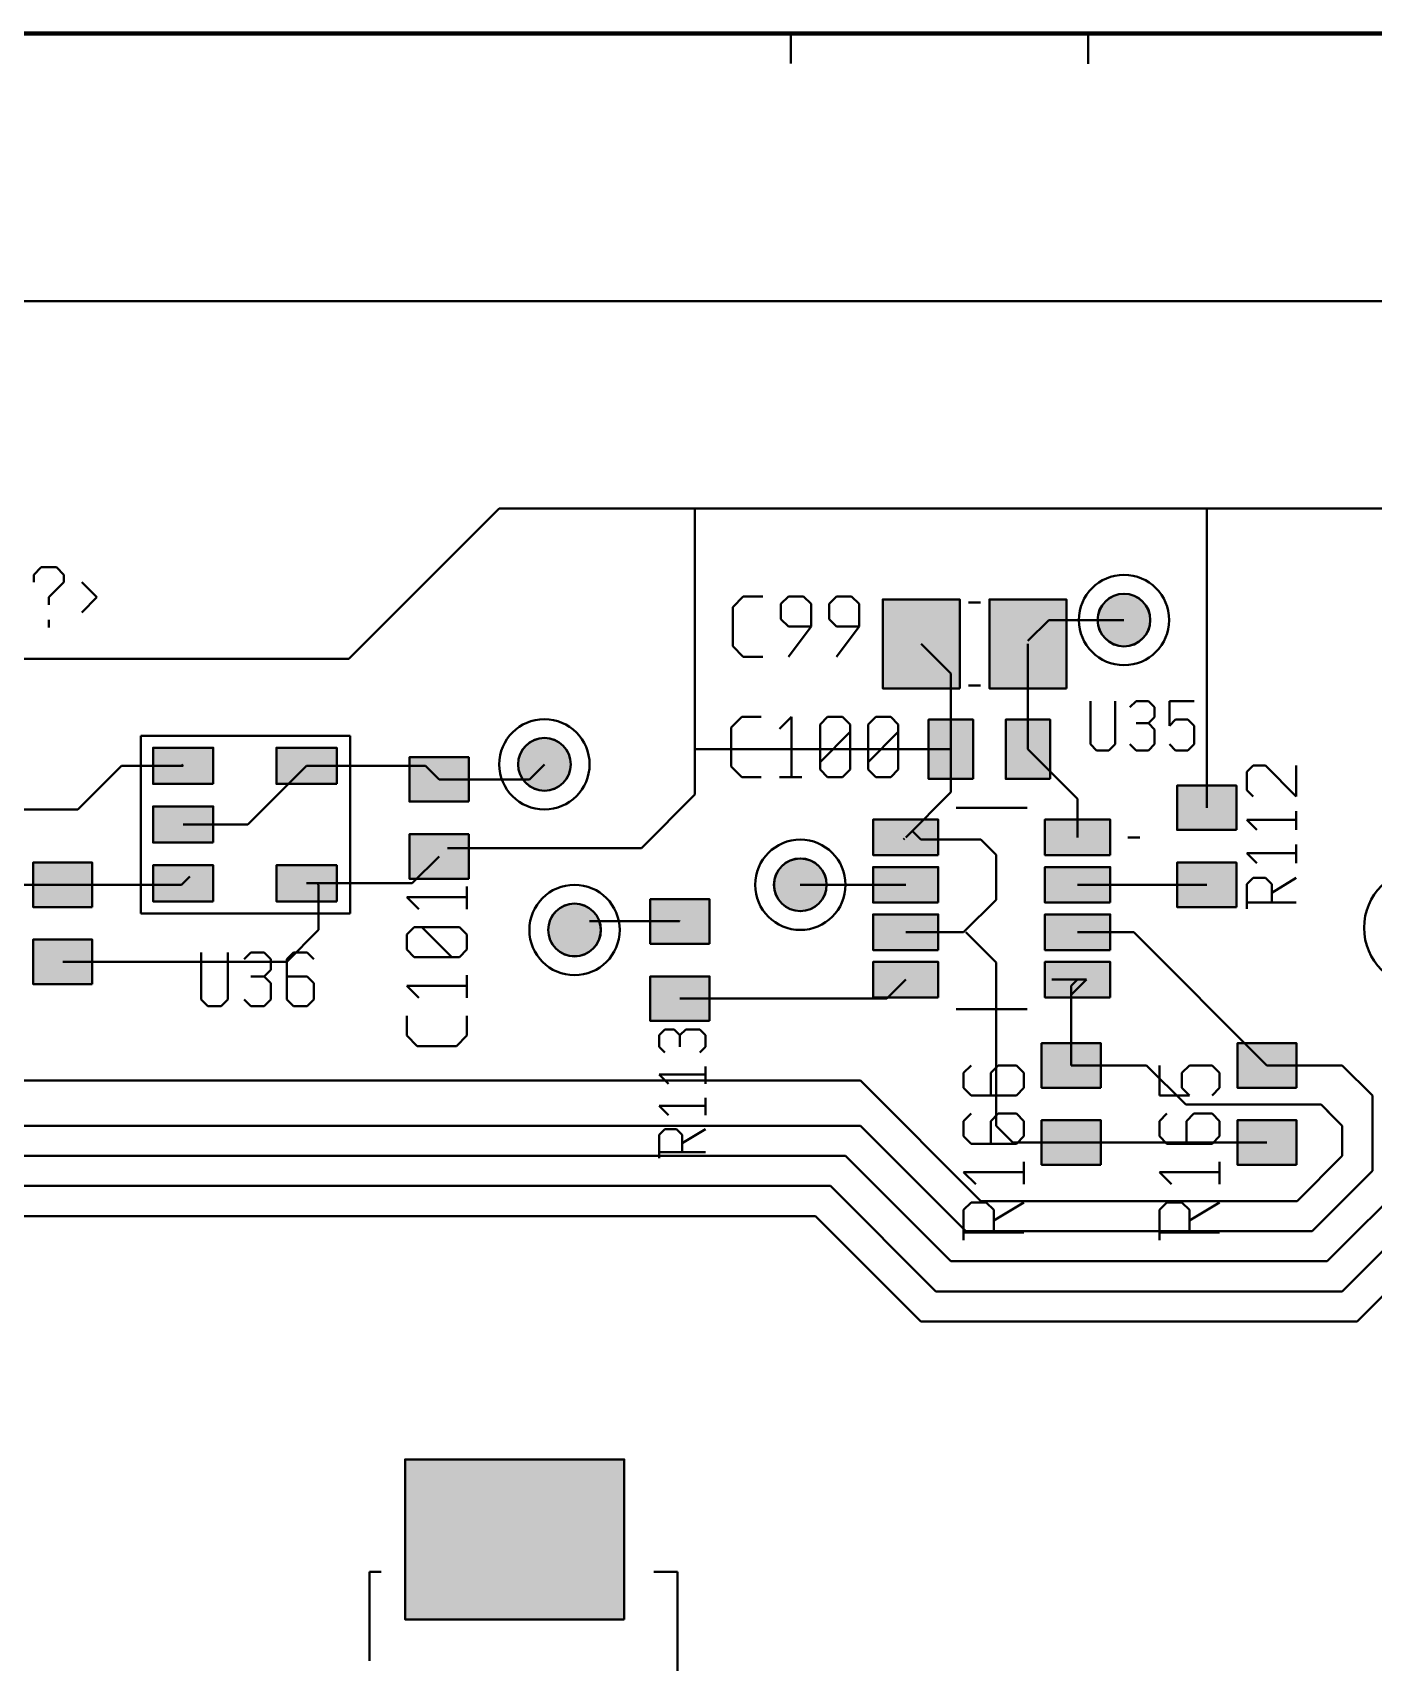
# Model space of a CAD drawing. Header units: millimetres. Extents: x 3 to 68, y 3.3 to 83.4.
# Drawn here: x 22.66 to 45.29, y 55.87 to 83.36 of the extents above; entities that cross this region are included whole.
import ezdxf

# ---------------------------------------------------------------- set-up
doc = ezdxf.new("R2010")
doc.units = ezdxf.units.MM
for name, color, linetype in [('bottom_copper', 7, 'Continuous'), ('bottom_silk', 7, 'Continuous'), ('drill_plated', 7, 'Continuous'), ('outline', 7, 'Continuous'), ('top_copper', 7, 'Continuous'), ('top_silk', 7, 'Continuous')]:
    doc.layers.add(name, color=color, linetype=linetype)

msp = doc.modelspace()

# ---------------------------------------------------------------- hatches: boundary and pattern name
at = {"layer": 'bottom_copper', "lineweight": 40}
for points in [[(41.515, 73.367), (41.49, 73.284), (41.449, 73.207), (41.393, 73.14), (41.326, 73.084), (41.249, 73.043), (41.166, 73.018), (41.079, 73.009), (40.992, 73.018), (40.909, 73.043), (40.832, 73.084), (40.765, 73.14), (40.709, 73.207), (40.668, 73.284), (40.643, 73.367), (40.635, 73.454), (40.643, 73.541), (40.668, 73.624), (40.709, 73.701), (40.765, 73.768), (40.832, 73.824), (40.909, 73.865), (40.992, 73.89), (41.079, 73.898), (41.166, 73.89), (41.249, 73.865), (41.326, 73.824), (41.393, 73.768), (41.449, 73.701), (41.49, 73.624), (41.515, 73.541), (41.523, 73.454), (41.515, 73.367)], [(31.736, 70.933), (31.711, 70.85), (31.67, 70.773), (31.614, 70.706), (31.547, 70.65), (31.47, 70.609), (31.387, 70.584), (31.3, 70.575), (31.213, 70.584), (31.13, 70.609), (31.053, 70.65), (30.986, 70.706), (30.93, 70.773), (30.889, 70.85), (30.864, 70.933), (30.855, 71.02), (30.864, 71.107), (30.889, 71.19), (30.93, 71.267), (30.986, 71.334), (31.053, 71.39), (31.13, 71.431), (31.213, 71.456), (31.3, 71.465), (31.387, 71.456), (31.47, 71.431), (31.547, 71.39), (31.614, 71.334), (31.67, 71.267), (31.711, 71.19), (31.736, 71.107), (31.744, 71.02), (31.736, 70.933)], [(36.054, 68.901), (36.029, 68.818), (35.988, 68.741), (35.932, 68.674), (35.865, 68.618), (35.788, 68.577), (35.705, 68.552), (35.618, 68.543), (35.531, 68.552), (35.448, 68.577), (35.371, 68.618), (35.304, 68.674), (35.248, 68.741), (35.207, 68.818), (35.182, 68.901), (35.173, 68.988), (35.182, 69.075), (35.207, 69.158), (35.248, 69.235), (35.304, 69.302), (35.371, 69.358), (35.448, 69.399), (35.531, 69.424), (35.618, 69.433), (35.705, 69.424), (35.788, 69.399), (35.865, 69.358), (35.932, 69.302), (35.988, 69.235), (36.029, 69.158), (36.054, 69.075), (36.062, 68.988), (36.054, 68.901)], [(32.244, 68.139), (32.219, 68.056), (32.178, 67.979), (32.122, 67.912), (32.055, 67.856), (31.978, 67.815), (31.895, 67.79), (31.808, 67.781), (31.721, 67.79), (31.638, 67.815), (31.561, 67.856), (31.494, 67.912), (31.438, 67.979), (31.397, 68.056), (31.372, 68.139), (31.363, 68.226), (31.372, 68.313), (31.397, 68.396), (31.438, 68.473), (31.494, 68.54), (31.561, 68.596), (31.638, 68.637), (31.721, 68.662), (31.808, 68.671), (31.895, 68.662), (31.978, 68.637), (32.055, 68.596), (32.122, 68.54), (32.178, 68.473), (32.219, 68.396), (32.244, 68.313), (32.252, 68.226), (32.244, 68.139)]]:
    msp.add_hatch(color=7, dxfattribs=at).paths.add_polyline_path(points, flags=0)
at = {"layer": 'drill_plated', "lineweight": 40}
for points in [[(41.515, 73.367), (41.49, 73.284), (41.449, 73.207), (41.393, 73.14), (41.326, 73.084), (41.249, 73.043), (41.166, 73.018), (41.079, 73.009), (40.992, 73.018), (40.909, 73.043), (40.832, 73.084), (40.765, 73.14), (40.709, 73.207), (40.668, 73.284), (40.643, 73.367), (40.635, 73.454), (40.643, 73.541), (40.668, 73.624), (40.709, 73.701), (40.765, 73.768), (40.832, 73.824), (40.909, 73.865), (40.992, 73.89), (41.079, 73.898), (41.166, 73.89), (41.249, 73.865), (41.326, 73.824), (41.393, 73.768), (41.449, 73.701), (41.49, 73.624), (41.515, 73.541), (41.523, 73.454), (41.515, 73.367)], [(31.736, 70.933), (31.711, 70.85), (31.67, 70.773), (31.614, 70.706), (31.547, 70.65), (31.47, 70.609), (31.387, 70.584), (31.3, 70.575), (31.213, 70.584), (31.13, 70.609), (31.053, 70.65), (30.986, 70.706), (30.93, 70.773), (30.889, 70.85), (30.864, 70.933), (30.855, 71.02), (30.864, 71.107), (30.889, 71.19), (30.93, 71.267), (30.986, 71.334), (31.053, 71.39), (31.13, 71.431), (31.213, 71.456), (31.3, 71.465), (31.387, 71.456), (31.47, 71.431), (31.547, 71.39), (31.614, 71.334), (31.67, 71.267), (31.711, 71.19), (31.736, 71.107), (31.744, 71.02), (31.736, 70.933)], [(36.054, 68.901), (36.029, 68.818), (35.988, 68.741), (35.932, 68.674), (35.865, 68.618), (35.788, 68.577), (35.705, 68.552), (35.618, 68.543), (35.531, 68.552), (35.448, 68.577), (35.371, 68.618), (35.304, 68.674), (35.248, 68.741), (35.207, 68.818), (35.182, 68.901), (35.173, 68.988), (35.182, 69.075), (35.207, 69.158), (35.248, 69.235), (35.304, 69.302), (35.371, 69.358), (35.448, 69.399), (35.531, 69.424), (35.618, 69.433), (35.705, 69.424), (35.788, 69.399), (35.865, 69.358), (35.932, 69.302), (35.988, 69.235), (36.029, 69.158), (36.054, 69.075), (36.062, 68.988), (36.054, 68.901)], [(32.244, 68.139), (32.219, 68.056), (32.178, 67.979), (32.122, 67.912), (32.055, 67.856), (31.978, 67.815), (31.895, 67.79), (31.808, 67.781), (31.721, 67.79), (31.638, 67.815), (31.561, 67.856), (31.494, 67.912), (31.438, 67.979), (31.397, 68.056), (31.372, 68.139), (31.363, 68.226), (31.372, 68.313), (31.397, 68.396), (31.438, 68.473), (31.494, 68.54), (31.561, 68.596), (31.638, 68.637), (31.721, 68.662), (31.808, 68.671), (31.895, 68.662), (31.978, 68.637), (32.055, 68.596), (32.122, 68.54), (32.178, 68.473), (32.219, 68.396), (32.244, 68.313), (32.252, 68.226), (32.244, 68.139)]]:
    msp.add_hatch(color=7, dxfattribs=at).paths.add_polyline_path(points, flags=0)
at = {"layer": 'top_copper', "lineweight": 40}
for points in [[(38.308, 72.302), (37.008, 72.302), (37.008, 73.802), (38.308, 73.802), (38.308, 72.302)], [(40.108, 72.302), (38.808, 72.302), (38.808, 73.802), (40.108, 73.802), (40.108, 72.302)], [(41.515, 73.367), (41.49, 73.284), (41.449, 73.207), (41.393, 73.14), (41.326, 73.084), (41.249, 73.043), (41.166, 73.018), (41.079, 73.009), (40.992, 73.018), (40.909, 73.043), (40.832, 73.084), (40.765, 73.14), (40.709, 73.207), (40.668, 73.284), (40.643, 73.367), (40.635, 73.454), (40.643, 73.541), (40.668, 73.624), (40.709, 73.701), (40.765, 73.768), (40.832, 73.824), (40.909, 73.865), (40.992, 73.89), (41.079, 73.898), (41.166, 73.89), (41.249, 73.865), (41.326, 73.824), (41.393, 73.768), (41.449, 73.701), (41.49, 73.624), (41.515, 73.541), (41.523, 73.454), (41.515, 73.367)], [(38.533, 70.774), (37.783, 70.774), (37.783, 71.774), (38.533, 71.774), (38.533, 70.774)], [(39.833, 70.774), (39.083, 70.774), (39.083, 71.774), (39.833, 71.774), (39.833, 70.774)], [(25.712, 70.69), (24.696, 70.69), (24.696, 71.299), (25.712, 71.299), (25.712, 70.69)], [(27.795, 70.69), (26.779, 70.69), (26.779, 71.299), (27.795, 71.299), (27.795, 70.69)], [(31.736, 70.933), (31.711, 70.85), (31.67, 70.773), (31.614, 70.706), (31.547, 70.65), (31.47, 70.609), (31.387, 70.584), (31.3, 70.575), (31.213, 70.584), (31.13, 70.609), (31.053, 70.65), (30.986, 70.706), (30.93, 70.773), (30.889, 70.85), (30.864, 70.933), (30.855, 71.02), (30.864, 71.107), (30.889, 71.19), (30.93, 71.267), (30.986, 71.334), (31.053, 71.39), (31.13, 71.431), (31.213, 71.456), (31.3, 71.465), (31.387, 71.456), (31.47, 71.431), (31.547, 71.39), (31.614, 71.334), (31.67, 71.267), (31.711, 71.19), (31.736, 71.107), (31.744, 71.02), (31.736, 70.933)], [(30.022, 70.391), (29.022, 70.391), (29.022, 71.141), (30.022, 71.141), (30.022, 70.391)], [(42.976, 69.913), (41.976, 69.913), (41.976, 70.663), (42.976, 70.663), (42.976, 69.913)], [(25.712, 69.699), (24.696, 69.699), (24.696, 70.309), (25.712, 70.309), (25.712, 69.699)], [(30.022, 69.091), (29.022, 69.091), (29.022, 69.841), (30.022, 69.841), (30.022, 69.091)], [(37.946, 69.488), (36.846, 69.488), (36.846, 70.088), (37.946, 70.088), (37.946, 69.488)], [(40.846, 69.488), (39.746, 69.488), (39.746, 70.088), (40.846, 70.088), (40.846, 69.488)], [(23.672, 68.613), (22.672, 68.613), (22.672, 69.363), (23.672, 69.363), (23.672, 68.613)], [(25.712, 68.709), (24.696, 68.709), (24.696, 69.318), (25.712, 69.318), (25.712, 68.709)], [(27.795, 68.709), (26.779, 68.709), (26.779, 69.318), (27.795, 69.318), (27.795, 68.709)], [(36.054, 68.901), (36.029, 68.818), (35.988, 68.741), (35.932, 68.674), (35.865, 68.618), (35.788, 68.577), (35.705, 68.552), (35.618, 68.543), (35.531, 68.552), (35.448, 68.577), (35.371, 68.618), (35.304, 68.674), (35.248, 68.741), (35.207, 68.818), (35.182, 68.901), (35.173, 68.988), (35.182, 69.075), (35.207, 69.158), (35.248, 69.235), (35.304, 69.302), (35.371, 69.358), (35.448, 69.399), (35.531, 69.424), (35.618, 69.433), (35.705, 69.424), (35.788, 69.399), (35.865, 69.358), (35.932, 69.302), (35.988, 69.235), (36.029, 69.158), (36.054, 69.075), (36.062, 68.988), (36.054, 68.901)], [(37.946, 68.688), (36.846, 68.688), (36.846, 69.288), (37.946, 69.288), (37.946, 68.688)], [(40.846, 68.688), (39.746, 68.688), (39.746, 69.288), (40.846, 69.288), (40.846, 68.688)], [(42.976, 68.613), (41.976, 68.613), (41.976, 69.363), (42.976, 69.363), (42.976, 68.613)], [(34.086, 67.993), (33.086, 67.993), (33.086, 68.743), (34.086, 68.743), (34.086, 67.993)], [(32.244, 68.139), (32.219, 68.056), (32.178, 67.979), (32.122, 67.912), (32.055, 67.856), (31.978, 67.815), (31.895, 67.79), (31.808, 67.781), (31.721, 67.79), (31.638, 67.815), (31.561, 67.856), (31.494, 67.912), (31.438, 67.979), (31.397, 68.056), (31.372, 68.139), (31.363, 68.226), (31.372, 68.313), (31.397, 68.396), (31.438, 68.473), (31.494, 68.54), (31.561, 68.596), (31.638, 68.637), (31.721, 68.662), (31.808, 68.671), (31.895, 68.662), (31.978, 68.637), (32.055, 68.596), (32.122, 68.54), (32.178, 68.473), (32.219, 68.396), (32.244, 68.313), (32.252, 68.226), (32.244, 68.139)], [(37.946, 67.888), (36.846, 67.888), (36.846, 68.488), (37.946, 68.488), (37.946, 67.888)], [(40.846, 67.888), (39.746, 67.888), (39.746, 68.488), (40.846, 68.488), (40.846, 67.888)], [(23.672, 67.313), (22.672, 67.313), (22.672, 68.063), (23.672, 68.063), (23.672, 67.313)], [(37.946, 67.088), (36.846, 67.088), (36.846, 67.688), (37.946, 67.688), (37.946, 67.088)], [(40.846, 67.088), (39.746, 67.088), (39.746, 67.688), (40.846, 67.688), (40.846, 67.088)], [(34.086, 66.693), (33.086, 66.693), (33.086, 67.443), (34.086, 67.443), (34.086, 66.693)], [(40.69, 65.565), (39.69, 65.565), (39.69, 66.315), (40.69, 66.315), (40.69, 65.565)], [(43.992, 65.565), (42.992, 65.565), (42.992, 66.315), (43.992, 66.315), (43.992, 65.565)], [(40.69, 64.265), (39.69, 64.265), (39.69, 65.015), (40.69, 65.015), (40.69, 64.265)], [(43.992, 64.265), (42.992, 64.265), (42.992, 65.015), (43.992, 65.015), (43.992, 64.265)], [(32.648, 56.596), (28.948, 56.596), (28.948, 59.296), (32.648, 59.296), (32.648, 56.596)]]:
    msp.add_hatch(color=7, dxfattribs=at).paths.add_polyline_path(points, flags=0)

# ---------------------------------------------------------------- linework, layer by layer
at = {"layer": 'bottom_copper', "color": 7, "lineweight": 40}
for points in [[(41.515, 73.367), (41.49, 73.284), (41.449, 73.207), (41.393, 73.14), (41.326, 73.084), (41.249, 73.043), (41.166, 73.018), (41.079, 73.009), (40.992, 73.018), (40.909, 73.043), (40.832, 73.084), (40.765, 73.14), (40.709, 73.207), (40.668, 73.284), (40.643, 73.367), (40.635, 73.454), (40.643, 73.541), (40.668, 73.624), (40.709, 73.701), (40.765, 73.768), (40.832, 73.824), (40.909, 73.865), (40.992, 73.89), (41.079, 73.898), (41.166, 73.89), (41.249, 73.865), (41.326, 73.824), (41.393, 73.768), (41.449, 73.701), (41.49, 73.624), (41.515, 73.541), (41.523, 73.454), (41.515, 73.367)], [(31.736, 70.933), (31.711, 70.85), (31.67, 70.773), (31.614, 70.706), (31.547, 70.65), (31.47, 70.609), (31.387, 70.584), (31.3, 70.575), (31.213, 70.584), (31.13, 70.609), (31.053, 70.65), (30.986, 70.706), (30.93, 70.773), (30.889, 70.85), (30.864, 70.933), (30.855, 71.02), (30.864, 71.107), (30.889, 71.19), (30.93, 71.267), (30.986, 71.334), (31.053, 71.39), (31.13, 71.431), (31.213, 71.456), (31.3, 71.465), (31.387, 71.456), (31.47, 71.431), (31.547, 71.39), (31.614, 71.334), (31.67, 71.267), (31.711, 71.19), (31.736, 71.107), (31.744, 71.02), (31.736, 70.933)], [(36.054, 68.901), (36.029, 68.818), (35.988, 68.741), (35.932, 68.674), (35.865, 68.618), (35.788, 68.577), (35.705, 68.552), (35.618, 68.543), (35.531, 68.552), (35.448, 68.577), (35.371, 68.618), (35.304, 68.674), (35.248, 68.741), (35.207, 68.818), (35.182, 68.901), (35.173, 68.988), (35.182, 69.075), (35.207, 69.158), (35.248, 69.235), (35.304, 69.302), (35.371, 69.358), (35.448, 69.399), (35.531, 69.424), (35.618, 69.433), (35.705, 69.424), (35.788, 69.399), (35.865, 69.358), (35.932, 69.302), (35.988, 69.235), (36.029, 69.158), (36.054, 69.075), (36.062, 68.988), (36.054, 68.901)], [(32.244, 68.139), (32.219, 68.056), (32.178, 67.979), (32.122, 67.912), (32.055, 67.856), (31.978, 67.815), (31.895, 67.79), (31.808, 67.781), (31.721, 67.79), (31.638, 67.815), (31.561, 67.856), (31.494, 67.912), (31.438, 67.979), (31.397, 68.056), (31.372, 68.139), (31.363, 68.226), (31.372, 68.313), (31.397, 68.396), (31.438, 68.473), (31.494, 68.54), (31.561, 68.596), (31.638, 68.637), (31.721, 68.662), (31.808, 68.671), (31.895, 68.662), (31.978, 68.637), (32.055, 68.596), (32.122, 68.54), (32.178, 68.473), (32.219, 68.396), (32.244, 68.313), (32.252, 68.226), (32.244, 68.139)]]:
    msp.add_lwpolyline(points, close=True, dxfattribs=at)
for centre, major_axis in [((41.079, 73.454), (0.762, 0)), ((41.079, 73.454), (0.444, 0)), ((31.3, 71.02), (0.762, 0)), ((31.3, 71.02), (0.445, 0)), ((35.618, 68.988), (0.762, 0)), ((35.618, 68.988), (0.444, 0)), ((31.808, 68.226), (0.762, 0)), ((31.808, 68.226), (0.444, 0))]:
    msp.add_ellipse(centre, major_axis=major_axis, ratio=1, dxfattribs=at)
at = {"layer": 'bottom_silk', "color": 7, "lineweight": 40}
msp.add_line((67.974, 83.364), (2.974, 83.364), dxfattribs=at)
at = {"layer": 'drill_plated', "color": 7, "lineweight": 40}
for points in [[(41.515, 73.367), (41.49, 73.284), (41.449, 73.207), (41.393, 73.14), (41.326, 73.084), (41.249, 73.043), (41.166, 73.018), (41.079, 73.009), (40.992, 73.018), (40.909, 73.043), (40.832, 73.084), (40.765, 73.14), (40.709, 73.207), (40.668, 73.284), (40.643, 73.367), (40.635, 73.454), (40.643, 73.541), (40.668, 73.624), (40.709, 73.701), (40.765, 73.768), (40.832, 73.824), (40.909, 73.865), (40.992, 73.89), (41.079, 73.898), (41.166, 73.89), (41.249, 73.865), (41.326, 73.824), (41.393, 73.768), (41.449, 73.701), (41.49, 73.624), (41.515, 73.541), (41.523, 73.454), (41.515, 73.367)], [(31.736, 70.933), (31.711, 70.85), (31.67, 70.773), (31.614, 70.706), (31.547, 70.65), (31.47, 70.609), (31.387, 70.584), (31.3, 70.575), (31.213, 70.584), (31.13, 70.609), (31.053, 70.65), (30.986, 70.706), (30.93, 70.773), (30.889, 70.85), (30.864, 70.933), (30.855, 71.02), (30.864, 71.107), (30.889, 71.19), (30.93, 71.267), (30.986, 71.334), (31.053, 71.39), (31.13, 71.431), (31.213, 71.456), (31.3, 71.465), (31.387, 71.456), (31.47, 71.431), (31.547, 71.39), (31.614, 71.334), (31.67, 71.267), (31.711, 71.19), (31.736, 71.107), (31.744, 71.02), (31.736, 70.933)], [(36.054, 68.901), (36.029, 68.818), (35.988, 68.741), (35.932, 68.674), (35.865, 68.618), (35.788, 68.577), (35.705, 68.552), (35.618, 68.543), (35.531, 68.552), (35.448, 68.577), (35.371, 68.618), (35.304, 68.674), (35.248, 68.741), (35.207, 68.818), (35.182, 68.901), (35.173, 68.988), (35.182, 69.075), (35.207, 69.158), (35.248, 69.235), (35.304, 69.302), (35.371, 69.358), (35.448, 69.399), (35.531, 69.424), (35.618, 69.433), (35.705, 69.424), (35.788, 69.399), (35.865, 69.358), (35.932, 69.302), (35.988, 69.235), (36.029, 69.158), (36.054, 69.075), (36.062, 68.988), (36.054, 68.901)], [(32.244, 68.139), (32.219, 68.056), (32.178, 67.979), (32.122, 67.912), (32.055, 67.856), (31.978, 67.815), (31.895, 67.79), (31.808, 67.781), (31.721, 67.79), (31.638, 67.815), (31.561, 67.856), (31.494, 67.912), (31.438, 67.979), (31.397, 68.056), (31.372, 68.139), (31.363, 68.226), (31.372, 68.313), (31.397, 68.396), (31.438, 68.473), (31.494, 68.54), (31.561, 68.596), (31.638, 68.637), (31.721, 68.662), (31.808, 68.671), (31.895, 68.662), (31.978, 68.637), (32.055, 68.596), (32.122, 68.54), (32.178, 68.473), (32.219, 68.396), (32.244, 68.313), (32.252, 68.226), (32.244, 68.139)]]:
    msp.add_lwpolyline(points, close=True, dxfattribs=at)
for centre, major_axis in [((41.079, 73.454), (0.444, 0)), ((31.3, 71.02), (0.445, 0)), ((35.618, 68.988), (0.444, 0)), ((31.808, 68.226), (0.444, 0))]:
    msp.add_ellipse(centre, major_axis=major_axis, ratio=1, dxfattribs=at)
at = {"layer": 'outline', "color": 7, "lineweight": 40}
msp.add_line((2.974, 83.364), (67.974, 83.364), dxfattribs=at)
at = {"layer": 'top_copper', "color": 7, "lineweight": 40}
for p, q in [((27.998, 72.798), (30.538, 75.338)), ((30.538, 75.338), (56.954, 75.338)), ((33.84, 75.338), (33.84, 70.512)), ((42.476, 70.288), (42.476, 75.338)), ((38.308, 73.802), (37.008, 73.802)), ((37.008, 73.802), (37.008, 72.302)), ((38.308, 72.302), (38.308, 73.802)), ((40.108, 73.802), (38.808, 73.802)), ((38.808, 73.802), (38.808, 72.302)), ((40.108, 72.302), (40.108, 73.802)), ((39.809, 73.454), (39.458, 73.103)), ((41.079, 73.454), (39.809, 73.454)), ((38.158, 72.552), (37.658, 73.052)), ((39.458, 71.274), (39.458, 73.052)), ((10.472, 72.798), (27.998, 72.798)), ((38.158, 70.55), (38.158, 72.552)), ((37.008, 72.302), (38.308, 72.302)), ((38.808, 72.302), (40.108, 72.302)), ((38.533, 71.774), (37.783, 71.774)), ((37.783, 71.774), (37.783, 70.774)), ((38.533, 70.774), (38.533, 71.774)), ((39.833, 71.774), (39.083, 71.774)), ((39.083, 71.774), (39.083, 70.774)), ((39.833, 70.774), (39.833, 71.774)), ((24.696, 71.299), (24.696, 70.69)), ((25.712, 71.299), (24.696, 71.299)), ((25.712, 70.69), (25.712, 71.299)), ((26.779, 71.299), (26.779, 70.69)), ((27.795, 71.299), (26.779, 71.299)), ((27.795, 70.69), (27.795, 71.299)), ((38.158, 71.274), (33.84, 71.274)), ((40.296, 70.436), (39.458, 71.274)), ((24.163, 70.995), (23.426, 70.258)), ((25.204, 70.995), (24.163, 70.995)), ((25.179, 71.02), (25.204, 70.995)), ((26.296, 70.004), (27.287, 70.995)), ((27.287, 70.995), (29.293, 70.995)), ((29.022, 71.141), (29.022, 70.391)), ((30.022, 71.141), (29.022, 71.141)), ((29.293, 70.995), (29.522, 70.766)), ((30.022, 70.391), (30.022, 71.141)), ((31.046, 70.766), (31.3, 71.02)), ((24.696, 70.69), (25.712, 70.69)), ((26.779, 70.69), (27.795, 70.69)), ((29.522, 70.766), (31.046, 70.766)), ((37.783, 70.774), (38.533, 70.774)), ((39.083, 70.774), (39.833, 70.774)), ((41.976, 70.663), (41.976, 69.913)), ((42.976, 70.663), (41.976, 70.663)), ((42.976, 69.913), (42.976, 70.663)), ((29.022, 70.391), (30.022, 70.391)), ((32.936, 69.608), (33.84, 70.512)), ((38.158, 70.55), (37.396, 69.788)), ((40.296, 69.788), (40.296, 70.436)), ((21.14, 70.258), (23.426, 70.258)), ((24.696, 70.309), (24.696, 69.699)), ((25.712, 70.309), (24.696, 70.309)), ((25.712, 69.699), (25.712, 70.309)), ((25.204, 70.004), (26.296, 70.004)), ((29.022, 69.841), (29.022, 69.091)), ((30.022, 69.841), (29.022, 69.841)), ((30.022, 69.091), (30.022, 69.841)), ((36.846, 70.088), (36.846, 69.488)), ((37.946, 70.088), (36.846, 70.088)), ((37.65, 69.75), (37.504, 69.896)), ((37.946, 69.488), (37.946, 70.088)), ((39.746, 70.088), (39.746, 69.488)), ((40.846, 70.088), (39.746, 70.088)), ((40.846, 69.488), (40.846, 70.088)), ((41.976, 69.913), (42.976, 69.913)), ((24.696, 69.699), (25.712, 69.699)), ((29.664, 69.608), (32.936, 69.608)), ((37.358, 69.75), (37.377, 69.769)), ((38.666, 69.75), (37.65, 69.75)), ((38.92, 69.496), (38.666, 69.75)), ((22.672, 69.363), (22.672, 68.613)), ((23.672, 69.363), (22.672, 69.363)), ((23.672, 68.613), (23.672, 69.363)), ((24.696, 69.318), (24.696, 68.709)), ((25.712, 69.318), (24.696, 69.318)), ((25.712, 68.709), (25.712, 69.318)), ((26.779, 69.318), (26.779, 68.709)), ((27.795, 69.318), (26.779, 69.318)), ((27.795, 68.709), (27.795, 69.318)), ((29.069, 69.013), (29.522, 69.466)), ((36.846, 69.488), (37.946, 69.488)), ((36.846, 69.288), (36.846, 68.688)), ((37.946, 69.288), (36.846, 69.288)), ((37.946, 68.688), (37.946, 69.288)), ((38.92, 68.734), (38.92, 69.496)), ((39.746, 69.488), (40.846, 69.488)), ((39.746, 69.288), (39.746, 68.688)), ((40.846, 69.288), (39.746, 69.288)), ((40.846, 68.688), (40.846, 69.288)), ((41.976, 69.363), (41.976, 68.613)), ((42.976, 69.363), (41.976, 69.363)), ((42.976, 68.613), (42.976, 69.363)), ((25.179, 68.988), (25.318, 69.128)), ((25.179, 68.988), (25.204, 69.013)), ((27.287, 69.013), (29.069, 69.013)), ((27.49, 68.988), (27.465, 69.013)), ((29.022, 69.091), (30.022, 69.091)), ((21.648, 68.988), (25.179, 68.988)), ((27.49, 68.226), (27.49, 68.988)), ((33.086, 68.743), (33.086, 67.993)), ((34.086, 68.743), (33.086, 68.743)), ((34.086, 67.993), (34.086, 68.743)), ((37.396, 68.988), (35.618, 68.988)), ((38.374, 68.188), (38.92, 68.734)), ((40.296, 68.988), (42.476, 68.988)), ((22.672, 68.613), (23.672, 68.613)), ((24.696, 68.709), (25.712, 68.709)), ((26.779, 68.709), (27.795, 68.709)), ((36.846, 68.688), (37.946, 68.688)), ((36.846, 68.488), (36.846, 67.888)), ((37.946, 68.488), (36.846, 68.488)), ((37.946, 67.888), (37.946, 68.488)), ((39.746, 68.688), (40.846, 68.688)), ((39.746, 68.488), (39.746, 67.888)), ((40.846, 68.488), (39.746, 68.488)), ((40.846, 67.888), (40.846, 68.488)), ((41.976, 68.613), (42.976, 68.613)), ((26.952, 67.688), (27.49, 68.226)), ((32.062, 68.374), (33.58, 68.374)), ((33.58, 68.374), (33.586, 68.368)), ((37.396, 68.188), (38.374, 68.188)), ((38.92, 67.68), (38.412, 68.188)), ((40.296, 68.188), (41.244, 68.188)), ((41.244, 68.188), (43.492, 65.94)), ((22.672, 68.063), (22.672, 67.313)), ((23.672, 68.063), (22.672, 68.063)), ((23.672, 67.313), (23.672, 68.063)), ((33.086, 67.993), (34.086, 67.993)), ((23.172, 67.688), (26.952, 67.688)), ((36.846, 67.888), (37.946, 67.888)), ((36.846, 67.688), (36.846, 67.088)), ((37.946, 67.688), (36.846, 67.688)), ((37.946, 67.088), (37.946, 67.688)), ((38.92, 64.924), (38.92, 67.68)), ((39.746, 67.888), (40.846, 67.888)), ((39.746, 67.688), (39.746, 67.088)), ((40.846, 67.688), (39.746, 67.688)), ((40.846, 67.088), (40.846, 67.688)), ((33.086, 67.443), (33.086, 66.693)), ((34.086, 67.443), (33.086, 67.443)), ((34.086, 66.693), (34.086, 67.443)), ((37.076, 67.068), (37.396, 67.388)), ((40.444, 67.388), (39.86, 67.388)), ((40.19, 67.282), (40.296, 67.388)), ((40.19, 67.134), (40.444, 67.388)), ((44.508, 62.638), (49.334, 67.464)), ((22.672, 67.313), (23.672, 67.313)), ((36.846, 67.088), (37.946, 67.088)), ((39.746, 67.088), (40.846, 67.088)), ((40.19, 65.94), (40.19, 67.282)), ((33.586, 67.068), (37.076, 67.068)), ((33.086, 66.693), (34.086, 66.693)), ((39.69, 66.315), (39.69, 65.565)), ((40.69, 66.315), (39.69, 66.315)), ((40.69, 65.565), (40.69, 66.315)), ((42.992, 66.315), (42.992, 65.565)), ((43.992, 66.315), (42.992, 66.315)), ((43.992, 65.565), (43.992, 66.315)), ((40.19, 65.94), (41.46, 65.94)), ((41.46, 65.94), (42.12, 65.28)), ((44.762, 65.94), (43.492, 65.94)), ((45.27, 65.432), (44.762, 65.94)), ((15.044, 65.686), (36.634, 65.686)), ((36.634, 65.686), (38.666, 63.654)), ((39.69, 65.565), (40.69, 65.565)), ((42.992, 65.565), (43.992, 65.565)), ((44.762, 62.13), (48.102, 65.469)), ((44.406, 65.28), (42.12, 65.28)), ((44.406, 65.28), (44.533, 65.153)), ((44.762, 64.924), (44.508, 65.178)), ((45.27, 64.162), (45.27, 65.432)), ((15.298, 64.924), (36.634, 64.924)), ((36.634, 64.924), (38.412, 63.146)), ((39.204, 64.64), (38.92, 64.924)), ((39.69, 65.015), (39.69, 64.265)), ((40.69, 65.015), (39.69, 65.015)), ((40.69, 64.265), (40.69, 65.015)), ((42.992, 65.015), (42.992, 64.265)), ((43.992, 65.015), (42.992, 65.015)), ((43.992, 64.265), (43.992, 65.015)), ((44.762, 64.416), (44.762, 64.924)), ((40.22, 64.64), (39.204, 64.64)), ((40.19, 64.64), (43.492, 64.64)), ((15.552, 64.416), (36.38, 64.416)), ((36.38, 64.416), (38.158, 62.638)), ((44, 63.654), (44.762, 64.416)), ((39.69, 64.265), (40.69, 64.265)), ((42.992, 64.265), (43.992, 64.265)), ((44.254, 63.146), (45.27, 64.162)), ((45.016, 61.622), (47.556, 64.162)), ((16.06, 63.908), (36.126, 63.908)), ((36.126, 63.908), (37.904, 62.13)), ((38.666, 63.654), (44, 63.654)), ((16.314, 63.4), (35.872, 63.4)), ((35.872, 63.4), (37.65, 61.622)), ((38.412, 63.146), (44.254, 63.146)), ((38.158, 62.638), (44.508, 62.638)), ((37.904, 62.13), (44.762, 62.13)), ((37.65, 61.622), (45.016, 61.622)), ((28.948, 59.296), (28.948, 56.596)), ((32.648, 59.296), (28.948, 59.296)), ((32.648, 56.596), (32.648, 59.296)), ((28.948, 56.596), (32.648, 56.596))]:
    msp.add_line(p, q, dxfattribs=at)
for points in [[(38.308, 72.302), (37.008, 72.302), (37.008, 73.802), (38.308, 73.802), (38.308, 72.302)], [(40.108, 72.302), (38.808, 72.302), (38.808, 73.802), (40.108, 73.802), (40.108, 72.302)], [(41.515, 73.367), (41.49, 73.284), (41.449, 73.207), (41.393, 73.14), (41.326, 73.084), (41.249, 73.043), (41.166, 73.018), (41.079, 73.009), (40.992, 73.018), (40.909, 73.043), (40.832, 73.084), (40.765, 73.14), (40.709, 73.207), (40.668, 73.284), (40.643, 73.367), (40.635, 73.454), (40.643, 73.541), (40.668, 73.624), (40.709, 73.701), (40.765, 73.768), (40.832, 73.824), (40.909, 73.865), (40.992, 73.89), (41.079, 73.898), (41.166, 73.89), (41.249, 73.865), (41.326, 73.824), (41.393, 73.768), (41.449, 73.701), (41.49, 73.624), (41.515, 73.541), (41.523, 73.454), (41.515, 73.367)], [(38.533, 70.774), (37.783, 70.774), (37.783, 71.774), (38.533, 71.774), (38.533, 70.774)], [(39.833, 70.774), (39.083, 70.774), (39.083, 71.774), (39.833, 71.774), (39.833, 70.774)], [(25.712, 70.69), (24.696, 70.69), (24.696, 71.299), (25.712, 71.299), (25.712, 70.69)], [(27.795, 70.69), (26.779, 70.69), (26.779, 71.299), (27.795, 71.299), (27.795, 70.69)], [(31.736, 70.933), (31.711, 70.85), (31.67, 70.773), (31.614, 70.706), (31.547, 70.65), (31.47, 70.609), (31.387, 70.584), (31.3, 70.575), (31.213, 70.584), (31.13, 70.609), (31.053, 70.65), (30.986, 70.706), (30.93, 70.773), (30.889, 70.85), (30.864, 70.933), (30.855, 71.02), (30.864, 71.107), (30.889, 71.19), (30.93, 71.267), (30.986, 71.334), (31.053, 71.39), (31.13, 71.431), (31.213, 71.456), (31.3, 71.465), (31.387, 71.456), (31.47, 71.431), (31.547, 71.39), (31.614, 71.334), (31.67, 71.267), (31.711, 71.19), (31.736, 71.107), (31.744, 71.02), (31.736, 70.933)], [(30.022, 70.391), (29.022, 70.391), (29.022, 71.141), (30.022, 71.141), (30.022, 70.391)], [(42.976, 69.913), (41.976, 69.913), (41.976, 70.663), (42.976, 70.663), (42.976, 69.913)], [(25.712, 69.699), (24.696, 69.699), (24.696, 70.309), (25.712, 70.309), (25.712, 69.699)], [(30.022, 69.091), (29.022, 69.091), (29.022, 69.841), (30.022, 69.841), (30.022, 69.091)], [(37.946, 69.488), (36.846, 69.488), (36.846, 70.088), (37.946, 70.088), (37.946, 69.488)], [(40.846, 69.488), (39.746, 69.488), (39.746, 70.088), (40.846, 70.088), (40.846, 69.488)], [(23.672, 68.613), (22.672, 68.613), (22.672, 69.363), (23.672, 69.363), (23.672, 68.613)], [(25.712, 68.709), (24.696, 68.709), (24.696, 69.318), (25.712, 69.318), (25.712, 68.709)], [(27.795, 68.709), (26.779, 68.709), (26.779, 69.318), (27.795, 69.318), (27.795, 68.709)], [(36.054, 68.901), (36.029, 68.818), (35.988, 68.741), (35.932, 68.674), (35.865, 68.618), (35.788, 68.577), (35.705, 68.552), (35.618, 68.543), (35.531, 68.552), (35.448, 68.577), (35.371, 68.618), (35.304, 68.674), (35.248, 68.741), (35.207, 68.818), (35.182, 68.901), (35.173, 68.988), (35.182, 69.075), (35.207, 69.158), (35.248, 69.235), (35.304, 69.302), (35.371, 69.358), (35.448, 69.399), (35.531, 69.424), (35.618, 69.433), (35.705, 69.424), (35.788, 69.399), (35.865, 69.358), (35.932, 69.302), (35.988, 69.235), (36.029, 69.158), (36.054, 69.075), (36.062, 68.988), (36.054, 68.901)], [(37.946, 68.688), (36.846, 68.688), (36.846, 69.288), (37.946, 69.288), (37.946, 68.688)], [(40.846, 68.688), (39.746, 68.688), (39.746, 69.288), (40.846, 69.288), (40.846, 68.688)], [(42.976, 68.613), (41.976, 68.613), (41.976, 69.363), (42.976, 69.363), (42.976, 68.613)], [(34.086, 67.993), (33.086, 67.993), (33.086, 68.743), (34.086, 68.743), (34.086, 67.993)], [(32.244, 68.139), (32.219, 68.056), (32.178, 67.979), (32.122, 67.912), (32.055, 67.856), (31.978, 67.815), (31.895, 67.79), (31.808, 67.781), (31.721, 67.79), (31.638, 67.815), (31.561, 67.856), (31.494, 67.912), (31.438, 67.979), (31.397, 68.056), (31.372, 68.139), (31.363, 68.226), (31.372, 68.313), (31.397, 68.396), (31.438, 68.473), (31.494, 68.54), (31.561, 68.596), (31.638, 68.637), (31.721, 68.662), (31.808, 68.671), (31.895, 68.662), (31.978, 68.637), (32.055, 68.596), (32.122, 68.54), (32.178, 68.473), (32.219, 68.396), (32.244, 68.313), (32.252, 68.226), (32.244, 68.139)], [(37.946, 67.888), (36.846, 67.888), (36.846, 68.488), (37.946, 68.488), (37.946, 67.888)], [(40.846, 67.888), (39.746, 67.888), (39.746, 68.488), (40.846, 68.488), (40.846, 67.888)], [(23.672, 67.313), (22.672, 67.313), (22.672, 68.063), (23.672, 68.063), (23.672, 67.313)], [(37.946, 67.088), (36.846, 67.088), (36.846, 67.688), (37.946, 67.688), (37.946, 67.088)], [(40.846, 67.088), (39.746, 67.088), (39.746, 67.688), (40.846, 67.688), (40.846, 67.088)], [(34.086, 66.693), (33.086, 66.693), (33.086, 67.443), (34.086, 67.443), (34.086, 66.693)], [(40.69, 65.565), (39.69, 65.565), (39.69, 66.315), (40.69, 66.315), (40.69, 65.565)], [(43.992, 65.565), (42.992, 65.565), (42.992, 66.315), (43.992, 66.315), (43.992, 65.565)], [(40.69, 64.265), (39.69, 64.265), (39.69, 65.015), (40.69, 65.015), (40.69, 64.265)], [(43.992, 64.265), (42.992, 64.265), (42.992, 65.015), (43.992, 65.015), (43.992, 64.265)], [(32.648, 56.596), (28.948, 56.596), (28.948, 59.296), (32.648, 59.296), (32.648, 56.596)]]:
    msp.add_lwpolyline(points, close=True, dxfattribs=at)
for centre, major_axis in [((41.079, 73.454), (0.762, 0)), ((41.079, 73.454), (0.444, 0)), ((31.3, 71.02), (0.762, 0)), ((31.3, 71.02), (0.445, 0)), ((35.618, 68.988), (0.762, 0)), ((35.618, 68.988), (0.444, 0)), ((46.131, 68.263), (1, 0)), ((31.808, 68.226), (0.762, 0)), ((31.808, 68.226), (0.444, 0))]:
    msp.add_ellipse(centre, major_axis=major_axis, ratio=1, dxfattribs=at)
at = {"layer": 'top_silk', "color": 7, "lineweight": 40}
for p, q in [((67.96, 83.34), (2.96, 83.34)), ((67.96, 83.34), (2.96, 83.34)), ((12.974, 83.334), (67.974, 83.334)), ((35.46, 83.34), (35.46, 82.84)), ((40.474, 83.334), (40.474, 82.834)), ((21.224, 78.834), (59.724, 78.834)), ((22.684, 74.219), (22.811, 74.346)), ((22.811, 74.346), (23.065, 74.346)), ((23.065, 74.346), (23.192, 74.219)), ((22.684, 74.219), (22.684, 74.091)), ((22.938, 73.838), (23.192, 74.091)), ((23.192, 74.219), (23.192, 74.091)), ((23.496, 74.091), (23.75, 73.838)), ((22.938, 73.838), (22.938, 73.71)), ((23.496, 73.584), (23.75, 73.838)), ((34.478, 73.674), (34.656, 73.852)), ((34.656, 73.852), (34.986, 73.852)), ((35.291, 73.725), (35.418, 73.852)), ((35.291, 73.725), (35.291, 73.471)), ((35.418, 73.852), (35.672, 73.852)), ((35.672, 73.852), (35.799, 73.725)), ((35.799, 73.725), (35.799, 73.344)), ((36.103, 73.725), (36.23, 73.852)), ((36.103, 73.725), (36.103, 73.471)), ((36.23, 73.852), (36.484, 73.852)), ((36.484, 73.852), (36.611, 73.725)), ((36.611, 73.725), (36.611, 73.344)), ((38.458, 73.752), (38.658, 73.752)), ((22.938, 73.457), (22.938, 73.329)), ((34.478, 73.674), (34.478, 73.014)), ((35.291, 73.471), (35.418, 73.344)), ((36.103, 73.471), (36.23, 73.344)), ((35.418, 72.836), (35.799, 73.344)), ((35.418, 73.344), (35.799, 73.344)), ((36.23, 72.836), (36.611, 73.344)), ((36.23, 73.344), (36.611, 73.344)), ((34.478, 73.014), (34.656, 72.836)), ((34.656, 72.836), (34.986, 72.836)), ((38.458, 72.352), (38.658, 72.352)), ((40.512, 72.088), (40.512, 71.359)), ((40.929, 72.088), (40.929, 71.359)), ((41.178, 71.984), (41.283, 72.088)), ((41.283, 72.088), (41.491, 72.088)), ((41.491, 72.088), (41.595, 71.984)), ((41.845, 72.088), (42.262, 72.088)), ((41.845, 72.088), (41.845, 71.671)), ((34.452, 71.642), (34.63, 71.82)), ((34.63, 71.82), (34.96, 71.82)), ((35.265, 71.617), (35.468, 71.82)), ((35.468, 71.82), (35.468, 70.804)), ((35.951, 71.693), (36.078, 71.82)), ((36.078, 71.82), (36.332, 71.82)), ((36.332, 71.82), (36.459, 71.693)), ((36.763, 71.693), (36.89, 71.82)), ((36.89, 71.82), (37.144, 71.82)), ((37.144, 71.82), (37.271, 71.693)), ((41.595, 71.817), (41.491, 71.713)), ((41.595, 71.984), (41.595, 71.817)), ((41.845, 71.671), (41.949, 71.775)), ((41.949, 71.775), (42.157, 71.775)), ((42.157, 71.775), (42.262, 71.671)), ((24.493, 71.503), (28.023, 71.503)), ((24.493, 71.503), (24.493, 68.505)), ((28.023, 71.503), (28.023, 68.505)), ((34.452, 71.642), (34.452, 70.982)), ((35.951, 71.693), (35.951, 70.931)), ((35.951, 71.058), (36.459, 71.566)), ((36.459, 71.693), (36.459, 70.931)), ((36.763, 71.693), (36.763, 70.931)), ((36.763, 71.058), (37.271, 71.566)), ((37.271, 71.693), (37.271, 70.931)), ((41.283, 71.713), (41.491, 71.713)), ((41.595, 71.609), (41.491, 71.713)), ((41.595, 71.609), (41.595, 71.359)), ((42.262, 71.671), (42.262, 71.359)), ((40.512, 71.359), (40.616, 71.255)), ((40.616, 71.255), (40.824, 71.255)), ((40.824, 71.255), (40.929, 71.359)), ((41.178, 71.359), (41.283, 71.255)), ((41.283, 71.255), (41.491, 71.255)), ((41.491, 71.255), (41.595, 71.359)), ((41.845, 71.359), (41.949, 71.255)), ((41.949, 71.255), (42.157, 71.255)), ((42.157, 71.255), (42.262, 71.359)), ((34.452, 70.982), (34.63, 70.804)), ((35.951, 70.931), (36.078, 70.804)), ((36.332, 70.804), (36.459, 70.931)), ((36.763, 70.931), (36.89, 70.804)), ((37.144, 70.804), (37.271, 70.931)), ((43.154, 70.896), (43.258, 71)), ((43.258, 71), (43.467, 71)), ((43.987, 70.479), (43.467, 71)), ((43.987, 70.479), (43.987, 71)), ((34.63, 70.804), (34.96, 70.804)), ((35.265, 70.804), (35.646, 70.804)), ((36.078, 70.804), (36.332, 70.804)), ((36.89, 70.804), (37.144, 70.804)), ((43.154, 70.583), (43.154, 70.896)), ((43.258, 70.479), (43.154, 70.583)), ((38.246, 70.288), (39.446, 70.288)), ((43.987, 69.917), (43.987, 70.229)), ((43.321, 69.917), (43.154, 70.084)), ((43.154, 70.084), (43.987, 70.084)), ((41.146, 69.788), (41.346, 69.788)), ((43.987, 69.355), (43.987, 69.667)), ((43.321, 69.355), (43.154, 69.521)), ((43.154, 69.521), (43.987, 69.521)), ((43.154, 69.001), (43.258, 69.105)), ((43.258, 69.105), (43.467, 69.105)), ((43.571, 69.001), (43.467, 69.105)), ((43.571, 68.855), (43.987, 69.105)), ((29.179, 68.579), (28.976, 68.782)), ((28.976, 68.782), (29.992, 68.782)), ((29.992, 68.579), (29.992, 68.96)), ((43.154, 68.584), (43.154, 69.001)), ((43.571, 68.688), (43.571, 69.001)), ((24.493, 68.505), (28.023, 68.505)), ((43.154, 68.688), (43.987, 68.688)), ((28.976, 68.147), (29.103, 68.275)), ((29.103, 68.275), (29.865, 68.275)), ((29.738, 67.766), (29.23, 68.275)), ((29.992, 68.147), (29.865, 68.275)), ((28.976, 67.894), (28.976, 68.147)), ((29.992, 67.894), (29.992, 68.147)), ((25.509, 67.847), (25.509, 67.056)), ((25.961, 67.847), (25.961, 67.056)), ((26.232, 67.734), (26.345, 67.847)), ((26.345, 67.847), (26.571, 67.847)), ((26.571, 67.847), (26.684, 67.734)), ((26.684, 67.734), (26.684, 67.554)), ((26.956, 67.734), (27.069, 67.847)), ((26.956, 67.734), (26.956, 67.056)), ((27.069, 67.847), (27.295, 67.847)), ((27.295, 67.847), (27.408, 67.734)), ((29.103, 67.766), (28.976, 67.894)), ((29.103, 67.766), (29.865, 67.766)), ((29.865, 67.766), (29.992, 67.894)), ((26.345, 67.441), (26.571, 67.441)), ((26.684, 67.554), (26.571, 67.441)), ((26.684, 67.328), (26.571, 67.441)), ((26.956, 67.441), (27.295, 67.441)), ((27.295, 67.441), (27.408, 67.328)), ((29.992, 67.081), (29.992, 67.462)), ((26.684, 67.328), (26.684, 67.056)), ((27.408, 67.328), (27.408, 67.056)), ((29.179, 67.081), (28.976, 67.284)), ((28.976, 67.284), (29.992, 67.284)), ((25.509, 67.056), (25.622, 66.943)), ((25.622, 66.943), (25.848, 66.943)), ((25.848, 66.943), (25.961, 67.056)), ((26.232, 67.056), (26.345, 66.943)), ((26.345, 66.943), (26.571, 66.943)), ((26.571, 66.943), (26.684, 67.056)), ((26.956, 67.056), (27.069, 66.943)), ((27.069, 66.943), (27.295, 66.943)), ((27.295, 66.943), (27.408, 67.056)), ((38.246, 66.888), (39.446, 66.888)), ((28.976, 66.446), (28.976, 66.776)), ((29.992, 66.446), (29.992, 66.776)), ((33.236, 66.451), (33.333, 66.549)), ((33.333, 66.549), (33.49, 66.549)), ((33.49, 66.549), (33.587, 66.451)), ((33.685, 66.549), (33.587, 66.451)), ((33.685, 66.549), (33.92, 66.549)), ((34.018, 66.451), (33.92, 66.549)), ((29.154, 66.268), (28.976, 66.446)), ((29.154, 66.268), (29.814, 66.268)), ((29.814, 66.268), (29.992, 66.446)), ((33.236, 66.255), (33.236, 66.451)), ((33.587, 66.255), (33.587, 66.451)), ((34.018, 66.255), (34.018, 66.451)), ((33.333, 66.158), (33.236, 66.255)), ((33.92, 66.158), (34.018, 66.255)), ((33.392, 65.63), (33.236, 65.786)), ((33.236, 65.786), (34.018, 65.786)), ((34.018, 65.63), (34.018, 65.923)), ((38.374, 65.815), (38.501, 65.942)), ((38.374, 65.561), (38.374, 65.815)), ((38.831, 65.815), (38.958, 65.942)), ((38.831, 65.434), (38.831, 65.815)), ((38.958, 65.942), (39.263, 65.942)), ((39.39, 65.815), (39.263, 65.942)), ((39.39, 65.561), (39.39, 65.815)), ((41.676, 65.434), (41.676, 65.942)), ((42.057, 65.815), (42.184, 65.942)), ((42.057, 65.561), (42.057, 65.815)), ((42.184, 65.942), (42.565, 65.942)), ((42.692, 65.815), (42.565, 65.942)), ((42.692, 65.561), (42.692, 65.815)), ((38.501, 65.434), (38.374, 65.561)), ((38.501, 65.434), (39.263, 65.434)), ((39.263, 65.434), (39.39, 65.561)), ((41.676, 65.434), (42.184, 65.434)), ((42.184, 65.434), (42.057, 65.561)), ((42.565, 65.434), (42.692, 65.561)), ((33.392, 65.102), (33.236, 65.258)), ((33.236, 65.258), (34.018, 65.258)), ((34.018, 65.102), (34.018, 65.395)), ((38.374, 65.002), (38.501, 65.129)), ((38.374, 64.749), (38.374, 65.002)), ((38.831, 65.002), (38.958, 65.129)), ((38.831, 64.621), (38.831, 65.002)), ((38.958, 65.129), (39.263, 65.129)), ((39.39, 65.002), (39.263, 65.129)), ((39.39, 64.749), (39.39, 65.002)), ((41.676, 65.002), (41.803, 65.129)), ((41.676, 64.749), (41.676, 65.002)), ((42.133, 65.002), (42.26, 65.129)), ((42.133, 64.621), (42.133, 65.002)), ((42.26, 65.129), (42.565, 65.129)), ((42.692, 65.002), (42.565, 65.129)), ((42.692, 64.749), (42.692, 65.002)), ((33.236, 64.769), (33.333, 64.867)), ((33.236, 64.378), (33.236, 64.769)), ((33.333, 64.867), (33.529, 64.867)), ((33.627, 64.769), (33.529, 64.867)), ((33.627, 64.632), (34.018, 64.867)), ((33.627, 64.476), (33.627, 64.769)), ((38.501, 64.621), (38.374, 64.749)), ((38.501, 64.621), (39.263, 64.621)), ((39.263, 64.621), (39.39, 64.749)), ((41.803, 64.621), (41.676, 64.749)), ((41.803, 64.621), (42.565, 64.621)), ((42.565, 64.621), (42.692, 64.749)), ((33.236, 64.476), (34.018, 64.476)), ((38.577, 63.936), (38.374, 64.139)), ((38.374, 64.139), (39.39, 64.139)), ((39.39, 63.936), (39.39, 64.317)), ((41.879, 63.936), (41.676, 64.139)), ((41.676, 64.139), (42.692, 64.139)), ((42.692, 63.936), (42.692, 64.317)), ((38.374, 63.504), (38.501, 63.631)), ((38.501, 63.631), (38.755, 63.631)), ((38.882, 63.504), (38.755, 63.631)), ((38.882, 63.326), (39.39, 63.631)), ((41.676, 63.504), (41.803, 63.631)), ((41.803, 63.631), (42.057, 63.631)), ((42.184, 63.504), (42.057, 63.631)), ((42.184, 63.326), (42.692, 63.631)), ((38.374, 62.996), (38.374, 63.504)), ((38.882, 63.123), (38.882, 63.504)), ((41.676, 62.996), (41.676, 63.504)), ((42.184, 63.123), (42.184, 63.504)), ((38.374, 63.123), (39.39, 63.123)), ((41.676, 63.123), (42.692, 63.123)), ((28.348, 57.396), (28.548, 57.396)), ((28.348, 57.396), (28.348, 55.896)), ((33.148, 57.396), (33.548, 57.396)), ((33.548, 57.396), (33.548, 41.796))]:
    msp.add_line(p, q, dxfattribs=at)

doc.saveas('drawing.dxf')
